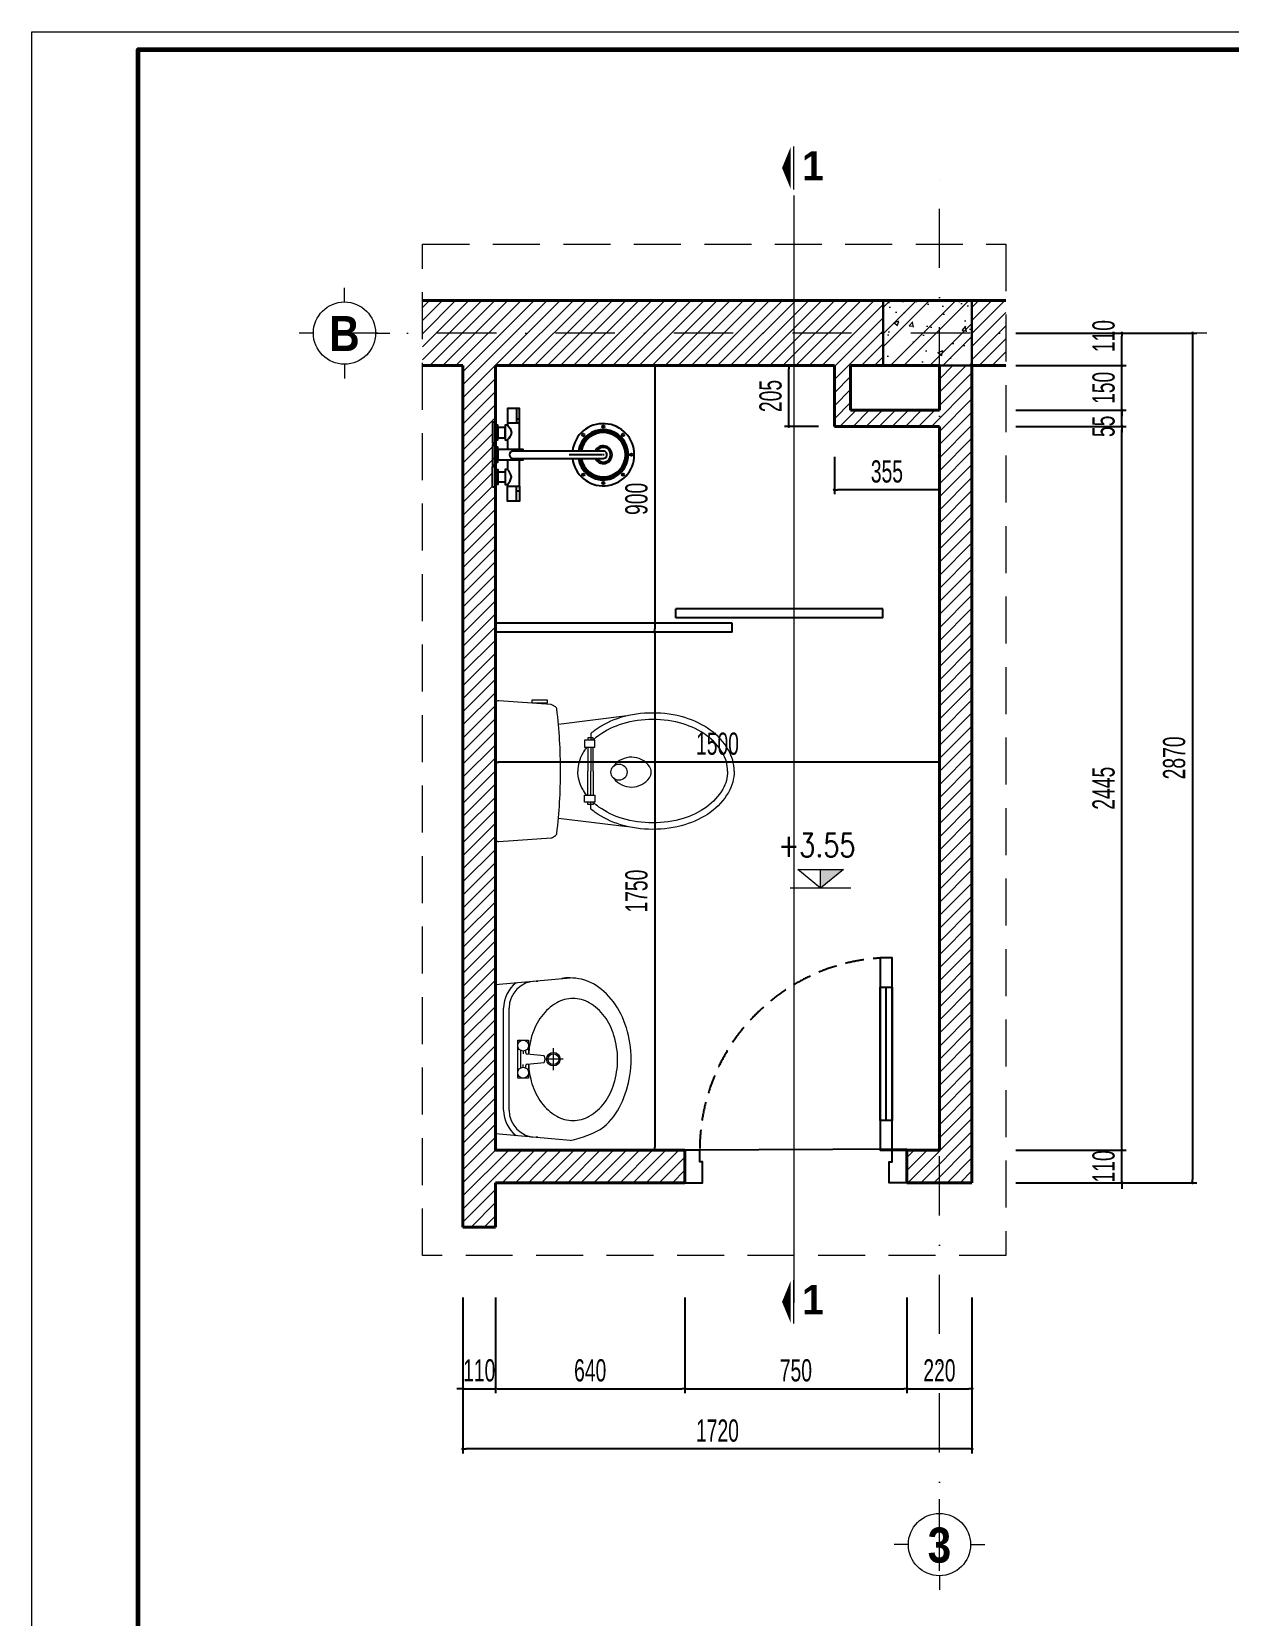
# Model space of a CAD drawing. Header units: millimetres. Extents: x 2565303 to 2664360, y -865723 to -262051.
# Drawn here: x 2628987 to 2633033, y -701187 to -695834 of the extents above; entities that cross this region are included whole.
import ezdxf
from ezdxf.enums import TextEntityAlignment as Align

# ---------------------------------------------------------------- set-up
doc = ezdxf.new("R2010")
doc.units = ezdxf.units.MM
doc.header["$LTSCALE"] = 10
doc.header["$MEASUREMENT"] = 0
doc.linetypes.add('DASHDOT', pattern=[1, 0.5, -0.25, 0, -0.25])
doc.linetypes.add('HIDDEN', pattern=[9.525, 6.35, -3.175])
doc.layers.get('0').update_dxf_attribs({"linetype": 'CONTINUOUS'})
doc.layers.get('DEFPOINTS').update_dxf_attribs({"color": 10, "linetype": 'CONTINUOUS'})
for name, color, linetype, lineweight in [('- Nội Thất', 83, 'CONTINUOUS', 25), ('-thay1', 7, 'CONTINUOUS', 18), ('LC Dim', 8, 'CONTINUOUS', 13), ('LC Hatch', 252, 'CONTINUOUS', 5), ('LC ISO', 153, 'CONTINUOUS', 13), ('LC Khac', 4, 'CONTINUOUS', 9), ('LC MANH DUT', 35, 'HIDDEN', 5), ('LC Net dam 1', 30, 'CONTINUOUS', 30), ('LC Net dam2', 6, 'CONTINUOUS', 40), ('LC Net manh', 250, 'CONTINUOUS', 5), ('LC Net truc', 134, 'DASHDOT', 5), ('LC Text1', 20, 'CONTINUOUS', 13), ('LC Text2', 7, 'CONTINUOUS', 13), ('NOITHAT', 33, 'CONTINUOUS', 9)]:
    doc.layers.add(name, color=color, linetype=linetype, lineweight=lineweight)
for name, color, linetype in [('I-WC----EXST', 7, 'CONTINUOUS'), ('Khungten_LCDI', 7, 'CONTINUOUS'), ('M3', 3, 'CONTINUOUS')]:
    doc.layers.add(name, color=color, linetype=linetype)
doc.styles.add('HOATBIF', font='hoatbif.shx', dxfattribs={"width": 0.65})
doc.styles.add('Khungten', font='', dxfattribs={"width": 0.9, "height": 5000})
doc.styles.add('LC 1', font='')
doc.styles.add('T1', font='Vnsimli.shx', dxfattribs={"width": 0.7})
doc.styles.add('Title', font='', dxfattribs={"width": 0.8})
doc.styles.get('Khungten').set_extended_font_data('.VnAvantH')
doc.styles.get('LC 1').set_extended_font_data('.VnAvantH', bold=True)
doc.styles.get('Title').set_extended_font_data('.VnBlackH')
doc.dimstyles.new('1-100 (1-30)', dxfattribs={"dimscale": 30, "dimtxt": 2.5, "dimasz": 0.35, "dimexe": 0.5, "dimexo": 0, "dimgap": 0.8, "dimtad": 1, "dimdec": 0, "dimzin": 0, "dimdsep": 46, "dimtxsty": 'HOATBIF', "dimblk1": 'DOT', "dimblk2": 'DOT', "dimsah": 1, "dimcen": -1, "dimdle": 1, "dimclrd": 256, "dimclre": 256, "dimclrt": 4, "dimadec": 3, "dimazin": 2, "dimtfac": 0.333333, "dimtdec": 0, "dimtix": 1, "dimtmove": 2, "dimatfit": 3, "dimldrblk": 'DOT', "dimfxl": 1, "dimtvp": 0.833333, "dimtolj": 1, "dimtzin": 0, "dimarcsym": 0})

# ---------------------------------------------------------------- blocks, each defined once
blk = doc.blocks.new('*U81')
blk.add_line((-70, 100), (-70, 550))
for points in [[(-50, 0), (-50, 650), (-90, 650), (-90, 0)], [(-50, 100), (-90, 100), (-90, 550), (-50, 550)], [(0, -110), (-60, -110), (-60, -40), (-50, -40), (-50, 0), (0, 0)], [(-750, -110), (-690, -110), (-690, -40), (-700, -40), (-700, 0), (-750, 0)]]:
    blk.add_lwpolyline(points, close=True)
at = {"linetype": 'HIDDEN'}
blk.add_arc((-50, 0), 650, 90, 180, dxfattribs=at)
blk = doc.blocks.new('executive suite$0$5695 SHOWER')
at = {"layer": 'I-WC----EXST', "linetype": 'ByBlock'}
for p, q in [((81, 156.5), (81, 106.5)), ((81, 121.5), (91, 121.5)), ((369, 0), (259, 0)), ((376.5, 0), (371.5, 0)), ((374, 2.5), (374, -2.5)), ((81, -156.5), (81, -106.5)), ((81, -121.5), (91, -121.5))]:
    blk.add_line(p, q, dxfattribs=at)
for points in [[(0, 110), (0, 40), (10, 40), (10, 110)], [(10, 50), (18, 50), (18, 100), (10, 100)], [(18, 57.5), (43, 57.5), (43, 92.5), (18, 92.5)], [(0, 35), (0, -35), (10, -35), (10, 35)], [(10, -25), (18, -25), (18, 25), (10, 25)], [(0, -110), (0, -40), (10, -40), (10, -110)], [(10, -50), (18, -50), (18, -100), (10, -100)], [(18, -57.5), (43, -57.5), (43, -92.5), (18, -92.5)]]:
    blk.add_lwpolyline(points, close=True, dxfattribs=at)
for points in [[(91, 106.5), (91, 156.5), (51, 156.5), (51, 106.5)], [(103, 12.5), (103, 17.5), (18, 17.5), (18, -17.5), (103, -17.5), (103, -12.5)], [(91, -106.5), (91, -156.5), (51, -156.5), (51, -106.5)]]:
    blk.add_lwpolyline(points, dxfattribs=at)
for points in [[(91, 17.5), (91, 106.5), (51, 106.5), (51, 100), (43, 100), (43, 50), (46, 50, -0.414214), (51, 45), (51, 17.5)], [(51, 100, -0.125663), (63.9, 75, -0.142213), (49.5, 48.5, 2.623245)], [(51, -17.5), (51, -45, -0.414214), (46, -50), (43, -50), (43, -100), (51, -100), (51, -106.5), (91, -106.5), (91, -17.5)], [(51, -100, 0.125663), (63.9, -75, 0.142213), (49.5, -48.5, -2.623245)]]:
    blk.add_lwpolyline(points, format="xyb", dxfattribs=at)
blk.add_lwpolyline([(70, 12.5, 1), (70, -12.5), (374, -12.5, 1), (374, 12.5)], format="xyb", close=True, dxfattribs=at)
for centre in [(306.8, 67.2), (374, 95), (441.2, 67.2), (469, 0), (306.8, -67.2), (374, -95), (441.2, -67.2)]:
    blk.add_circle(centre, 4, dxfattribs=at)
for radius, start, end in [(105, 186.8371, 173.1629), (30, 204.6243, 155.3757)]:
    blk.add_arc((374, 0), radius, start, end, dxfattribs=at)
at = {"layer": 'I-WC----EXST', "color": 250, "linetype": 'ByBlock'}
for radius, start, end in [(85, 188.4565, 171.5435), (80, 188.9893, 171.0107), (75, 189.5941, 170.4059), (25, 210, 150)]:
    blk.add_arc((374, 0), radius, start, end, dxfattribs=at)
blk = doc.blocks.new('A$C2052280A')
at = {"layer": 'I-WC----EXST', "rotation": 315.0000210746958}
blk.add_blockref('executive suite$0$5695 SHOWER', (77.8, 369.5, 0), dxfattribs=at)
blk = doc.blocks.new('Vs31')
for p, q in [((-254.6, -233.3), (-233.3, 0)), ((-233.3, 0), (233.3, 0)), ((233.3, 0), (254.6, -233.3)), ((-159.2, -25.5), (159.2, -25.5)), ((-159.2, -42.4), (0, -42.4)), ((0, -42.4), (159.2, -42.4)), ((-59.4, -86.6), (-59.4, -69.6)), ((-59.4, -69.6), (0, -69.6)), ((-59.4, -103.5), (-59.4, -86.6)), ((27.7, -78.1), (-27.7, -78.1)), ((-27.7, -95), (-19.6, -95)), ((-25.5, -86.6), (-16.6, -86.6)), ((-15.4, -98.9), (-10.1, -152.6)), ((0, -69.6), (59.4, -69.6)), ((10.1, -152.6), (15.4, -98.9)), ((25.5, -86.6), (16.6, -86.6)), ((19.6, -95), (27.7, -95)), ((59.4, -69.6), (59.4, -86.6)), ((59.4, -86.6), (59.4, -103.5)), ((-244.1, -132.6), (-244.1, -127.3)), ((-14.9, -103.5), (-59.4, -103.5)), ((59.4, -103.5), (14.9, -103.5)), ((244.1, -127.3), (244.1, -132.6)), ((-34.7, -181.1), (0, -181.1)), ((0, -212.2), (0, -155.4)), ((0, -181.1), (34.7, -181.1))]:
    blk.add_line(p, q)
for centre, radius in [((-42.4, -86.6), 17), ((42.4, -86.6), 17), ((0, -181.1), 21.2), ((0, -181.1), 17)]:
    blk.add_circle(centre, radius)
for centre, radius, start, end in [((-159.2, -127.3), 84.9, 90, 180), ((-159.2, -127.3), 101.8, 90, 141.7547), ((159.2, -127.3), 101.8, 38.2453, 90), ((159.2, -127.3), 84.9, 0, 90), ((-19.6, -99.3), 4.24, 5.6071, 90), ((19.6, -99.3), 4.24, 90, 174.3929), ((-46.7, -266.3), 151.7, 126.1394, 150.4377), ((-19.2, -304.1), 198.4, 106.8299, 126.1394), ((-1.2, -363.6), 260.6, 93.0264, 106.8299), ((-1.2, -363.6), 260.6, 73.1701, 86.4587), ((16.8, -304.1), 198.4, 53.8606, 73.1701), ((44.4, -266.3), 151.7, 29.5623, 53.8606), ((-88.9, -242.4), 103.2, 150.4377, 180), ((0, -135.3), 20, 239.7473, 300.2527), ((86.5, -242.4), 103.2, 0, 29.5623), ((-88.9, -242.4), 103.2, 180, 209.5623), ((86.5, -242.4), 103.2, 330.4377, 0), ((109.7, -233.3), 144.9, 0, 10.3889), ((-46.7, -218.5), 151.7, 209.5623, 233.8606), ((44.4, -218.5), 151.7, 306.1394, 330.4377), ((-19.2, -180.8), 198.4, 233.8606, 253.1701), ((16.8, -180.8), 198.4, 286.8299, 306.1394), ((-1.2, -121.3), 260.6, 253.1701, 270), ((-1.2, -121.3), 260.6, 270, 286.8299)]:
    blk.add_arc(centre, radius, start, end)
blk.add_spline([(-254.6, -233.3), (-211.7, -338.9), (-141.9, -392.1), (-50.8, -420.4), (50.8, -420.4), (141.9, -392.1), (211.7, -338.9), (250, -269.5), (254.6, -233.3)], degree=3)
blk = doc.blocks.new('Vs45')
for p, q in [((292.6, 120.6), (292.6, 99.9)), ((292.6, 78.1), (292.6, 4.6)), ((292.6, -68.9), (292.6, 4.6)), ((292.6, -111.5), (292.6, -90.7))]:
    blk.add_line(p, q)
blk.add_lwpolyline([(-0.4, 4.6), (-0.4, -201.7, 0.435332), (10.3, -211.6), (170.4, -200.2, 0.123485), (175, -198.6), (183.5, -193.3, 0.226831), (188.1, -186, 0.027769), (199.6, 4.6, 0.027769), (188.1, 195.2, 0.226831), (183.5, 202.5), (175, 207.8, 0.123485), (170.4, 209.3), (10.3, 220.8, 0.435332), (-0.4, 210.9)], format="xyb", close=True)
for points in [[(111.7, 213), (111.7, 223.9), (158, 223.9), (158, 213)], [(273.1, 99.9), (273.1, 78.1), (304.6, 78.1), (304.6, 99.9)], [(273.1, -90.7), (273.1, -68.9), (304.6, -68.9), (304.6, -90.7)]]:
    blk.add_lwpolyline(points, close=True)
for points in [[(403.7, 174.3), (192.9, 148.5, 0.378949)], [(732.6, 4.6, 0.132043), (715.1, 69.6, 0.106653), (659.4, 131, 0.083383), (581.5, 169, 0.072098), (482.6, 183.3, 0.072098), (383.6, 169, 0.083383), (305.8, 131, 0.021362), (292.6, 120.6, 0.132043)], [(712.6, 4.6, 0.132043), (697.8, 59.6, 0.106653), (647.7, 114.7, 0.083383), (575.9, 149.8, 0.072098), (482.6, 163.3, 0.072098), (389.3, 149.8, 0.083383), (317.4, 114.7, 0.033104), (299.4, 99.9, 0.132043)], [(279.7, 78.1, 0.031472), (267.4, 59.6, 0.132043), (252.6, 4.6, 0.132043)], [(279.7, -68.9, -0.031472), (267.4, -50.4, -0.132043), (252.6, 4.6, -0.132043)], [(732.6, 4.6, -0.132043), (715.1, -60.4, -0.106653), (659.4, -121.8, -0.083383), (581.5, -159.8, -0.072098), (482.6, -174.1, -0.072098), (383.6, -159.8, -0.083383), (305.8, -121.8, -0.021362), (292.6, -111.5, -0.132043)], [(712.6, 4.6, -0.132043), (697.8, -50.4, -0.106653), (647.7, -105.5, -0.083383), (575.9, -140.6, -0.072098), (482.6, -154.1, -0.072098), (389.3, -140.6, -0.083383), (317.4, -105.5, -0.033104), (299.4, -90.7, -0.132043)]]:
    blk.add_lwpolyline(points, format="xyb")
for points in [[(282.8, 107.2), (282.8, 99.9)], [(299.7, 99.9), (299.7, 107.2), (282.8, 107.2)], [(282.8, 78.1), (282.8, 4.6)], [(299.7, 4.6), (299.7, 78.1)], [(282.8, -68.9), (282.8, 4.6)], [(299.7, 4.6), (299.7, -68.9)], [(282.8, -98), (282.8, -90.7)], [(299.7, -90.7), (299.7, -98), (282.8, -98)], [(192.9, -139.3), (403.7, -165.1)]]:
    blk.add_lwpolyline(points)
blk.add_circle((378.8, 1.6), 24.9)
for centre, radius, start, end in [((417, -21), 68.6, 36.154, 142.0215), ((448.2, 1.8), 30, 323.846, 36.154), ((417, 24.5), 68.6, 217.9785, 323.846)]:
    blk.add_arc(centre, radius, start, end)
blk = doc.blocks.new('c22x30')
at = {"layer": 'LC Hatch'}
h = blk.add_hatch(dxfattribs=at)
h.set_pattern_fill('BTCT', color=256, scale=25)
h.set_pattern_definition([(50, (-619188.45, -138015.9), (179.315046, -15.688034), [18.75, -206.25]), (355, (-619188.45, -138015.9), (-34.687833, 188.048033), [15, -165]), (100.4514, (-619173.5, -138017.21), (144.627345, 172.359886), [15.93505, -175.28553]), (46.1842, (-619188.45, -137965.9), (266.81026, -41.37975), [28.125, -309.375]), (96.6356, (-619166.22, -137969.35), (233.66568, 243.52947), [23.90257, -262.92825]), (351.1842, (-619188.45, -137965.9), (233.66549, 243.52965), [22.5, -247.5]), (21, (-619163.45, -137978.4), (149.226763, -100.654723), [18.75, -206.25]), (326, (-619163.45, -137978.4), (60.828833, 181.28751), [15, -165]), (71.4514, (-619151.02, -137986.79), (210.055657, 80.632624), [15.93505, -175.28553]), (37.5, (-619188.45, -138015.9), (3.039964, 83.2234635), [0, -163, 0, -167.5, 0, -165.625]), (7.5, (-619188.45, -138015.9), (65.767384, 98.602928), [0, -95.5, 0, -159.25, 0, -63.125]), (327.5, (-619244.2, -138015.9), (133.455609, -5.638718), [0, -62.5, 0, -195, 0, -258.75]), (317.5, (-619269.2, -138015.9), (145.796542, 25.026246), [0, -81.25, 0, -129.5, 0, -183.75]), (45, (-619188.45, -138015.9), (-66.291261, 66.291261), []), (45, (-619144.26, -138015.9), (-66.291261, 66.291261), [])])
h.paths.add_polyline_path([(0, 0), (0, -220), (300, -220), (300, 0)])
at = {"layer": 'LC Net dam 1'}
blk.add_lwpolyline([(0, 0), (300, 0), (300, -220), (0, -220)], close=True, dxfattribs=at)
blk = doc.blocks.new('lcdi fix')
at = {"layer": 'DEFPOINTS', "lineweight": 0}
blk.add_lwpolyline([(-1200, -14850), (-1200, 14850), (40800, 14850), (40800, -14850)], close=True, dxfattribs=at)
at = {"layer": 'Khungten_LCDI', "color": 5, "lineweight": 60}
blk.add_lwpolyline([(0, -14650), (0, 14650), (40600, 14650), (40600, -14650)], close=True, dxfattribs=at)
at = {"color": 7, "style": 'Khungten', "width": 0.8}
for tag, p in [('REVISION', (39499, -10746)), ('NGAYHT', (39546, -11609))]:
    blk.add_attdef(tag, text='', height=200, dxfattribs=at).set_placement(p, align=Align.CENTER)
at = {"layer": 'LC Text1', "style": 'Title', "width": 1.485915}
for tag, p, p2 in [('TENBANVE1', (36913, -8886), (40339, -8886)), ('TENBANVE2', (36913, -9562), (40339, -9562))]:
    blk.add_attdef(tag, text='', height=250, dxfattribs=at).set_placement(p, p2, align=Align.FIT)
at = {"layer": 'LC Text1', "style": 'Title', "width": 0.7}
blk.add_attdef('SOBANVE', text='', height=250, dxfattribs=at).set_placement((39562, -13896), align=Align.CENTER)
blk = doc.blocks.new('DOT')
at = {"layer": 'M3', "color": 0, "linetype": 'ByBlock'}
blk.add_line((-0.5, 0), (-1, 0), dxfattribs=at)
at = {"layer": 'M3', "color": 0, "linetype": 'ByBlock', "const_width": 0.5}
blk.add_lwpolyline([(-0.25, 0, 1), (0.25, 0, 1)], format="xyb", close=True, dxfattribs=at)
blk = doc.blocks.new('*D967')
at = {"layer": 'DEFPOINTS', "color": 0, "transparency": 16777216}
for p in [(2630443.9, -700110.1), (2630553.9, -700110.1), (2630553.9, -700418.4)]:
    blk.add_point(p, dxfattribs=at)
at = {"layer": 'LC Dim', "lineweight": -2, "transparency": 16777216}
for p, q in [((2630443.9, -700110.1), (2630443.9, -700433.4)), ((2630553.9, -700110.1), (2630553.9, -700433.4)), ((2630433.4, -700418.4), (2630422.9, -700418.4)), ((2630443.9, -700418.4), (2630553.9, -700418.4)), ((2630564.4, -700418.4), (2630574.9, -700418.4))]:
    blk.add_line(p, q, dxfattribs=at)
at = {"layer": 'LC Dim', "lineweight": -2, "transparency": 16777216, "xscale": 10.5, "yscale": 10.5, "zscale": 10.5}
blk.add_blockref('DOT', (2630443.9, -700418.4), dxfattribs=at)
at = {"layer": 'LC Dim', "lineweight": -2, "transparency": 16777216, "xscale": 10.5, "yscale": 10.5, "zscale": 10.5, "rotation": 180}
blk.add_blockref('DOT', (2630553.9, -700418.4), dxfattribs=at)
at = {"layer": 'LC Dim', "color": 4, "transparency": 16777216, "insert": (2630498.9, -700356.9), "char_height": 75, "attachment_point": 5, "style": 'HOATBIF'}
blk.add_mtext('\\A1;110', dxfattribs=at)
blk = doc.blocks.new('*D968')
at = {"layer": 'DEFPOINTS', "color": 0, "transparency": 16777216}
for p in [(2630553.9, -700110.1), (2631193.9, -700110.1), (2631193.9, -700418.4)]:
    blk.add_point(p, dxfattribs=at)
at = {"layer": 'LC Dim', "lineweight": -2, "transparency": 16777216}
for p, q in [((2630553.9, -700110.1), (2630553.9, -700433.4)), ((2631193.9, -700110.1), (2631193.9, -700433.4)), ((2630564.4, -700418.4), (2631183.4, -700418.4))]:
    blk.add_line(p, q, dxfattribs=at)
at = {"layer": 'LC Dim', "lineweight": -2, "transparency": 16777216, "xscale": 10.5, "yscale": 10.5, "zscale": 10.5, "rotation": 180}
blk.add_blockref('DOT', (2630553.9, -700418.4), dxfattribs=at)
at = {"layer": 'LC Dim', "lineweight": -2, "transparency": 16777216, "xscale": 10.5, "yscale": 10.5, "zscale": 10.5}
blk.add_blockref('DOT', (2631193.9, -700418.4), dxfattribs=at)
at = {"layer": 'LC Dim', "color": 4, "transparency": 16777216, "insert": (2630873.9, -700356.9), "char_height": 75, "attachment_point": 5, "style": 'HOATBIF'}
blk.add_mtext('\\A1;640', dxfattribs=at)
blk = doc.blocks.new('*D969')
at = {"layer": 'DEFPOINTS', "color": 0, "transparency": 16777216}
for p in [(2631193.9, -700110.1), (2631943.9, -700110.1), (2631943.9, -700418.4)]:
    blk.add_point(p, dxfattribs=at)
at = {"layer": 'LC Dim', "lineweight": -2, "transparency": 16777216}
for p, q in [((2631193.9, -700110.1), (2631193.9, -700433.4)), ((2631943.9, -700110.1), (2631943.9, -700433.4)), ((2631204.4, -700418.4), (2631933.4, -700418.4))]:
    blk.add_line(p, q, dxfattribs=at)
at = {"layer": 'LC Dim', "lineweight": -2, "transparency": 16777216, "xscale": 10.5, "yscale": 10.5, "zscale": 10.5, "rotation": 180}
blk.add_blockref('DOT', (2631193.9, -700418.4), dxfattribs=at)
at = {"layer": 'LC Dim', "lineweight": -2, "transparency": 16777216, "xscale": 10.5, "yscale": 10.5, "zscale": 10.5}
blk.add_blockref('DOT', (2631943.9, -700418.4), dxfattribs=at)
at = {"layer": 'LC Dim', "color": 4, "transparency": 16777216, "insert": (2631568.9, -700356.9), "char_height": 75, "attachment_point": 5, "style": 'HOATBIF'}
blk.add_mtext('\\A1;750', dxfattribs=at)
blk = doc.blocks.new('*D970')
at = {"layer": 'DEFPOINTS', "color": 0, "transparency": 16777216}
for p in [(2631943.9, -700110.1), (2632163.9, -700110.1), (2632163.9, -700418.4)]:
    blk.add_point(p, dxfattribs=at)
at = {"layer": 'LC Dim', "lineweight": -2, "transparency": 16777216}
for p, q in [((2631943.9, -700110.1), (2631943.9, -700433.4)), ((2632163.9, -700110.1), (2632163.9, -700433.4)), ((2631954.4, -700418.4), (2632153.4, -700418.4))]:
    blk.add_line(p, q, dxfattribs=at)
at = {"layer": 'LC Dim', "lineweight": -2, "transparency": 16777216, "xscale": 10.5, "yscale": 10.5, "zscale": 10.5, "rotation": 180}
blk.add_blockref('DOT', (2631943.9, -700418.4), dxfattribs=at)
at = {"layer": 'LC Dim', "lineweight": -2, "transparency": 16777216, "xscale": 10.5, "yscale": 10.5, "zscale": 10.5}
blk.add_blockref('DOT', (2632163.9, -700418.4), dxfattribs=at)
at = {"layer": 'LC Dim', "color": 4, "transparency": 16777216, "insert": (2632053.9, -700356.9), "char_height": 75, "attachment_point": 5, "style": 'HOATBIF'}
blk.add_mtext('\\A1;220', dxfattribs=at)
blk = doc.blocks.new('*D971')
at = {"layer": 'DEFPOINTS', "color": 0, "transparency": 16777216}
for p in [(2630443.9, -700110.1), (2632163.9, -700110.1), (2630443.9, -700621.8)]:
    blk.add_point(p, dxfattribs=at)
at = {"layer": 'LC Dim', "lineweight": -2, "transparency": 16777216}
for p, q in [((2630443.9, -700110.1), (2630443.9, -700636.8)), ((2632163.9, -700110.1), (2632163.9, -700636.8)), ((2632153.4, -700621.8), (2630454.4, -700621.8))]:
    blk.add_line(p, q, dxfattribs=at)
at = {"layer": 'LC Dim', "lineweight": -2, "transparency": 16777216, "xscale": 10.5, "yscale": 10.5, "zscale": 10.5, "rotation": 180}
blk.add_blockref('DOT', (2630443.9, -700621.8), dxfattribs=at)
at = {"layer": 'LC Dim', "lineweight": -2, "transparency": 16777216, "xscale": 10.5, "yscale": 10.5, "zscale": 10.5}
blk.add_blockref('DOT', (2632163.9, -700621.8), dxfattribs=at)
at = {"layer": 'LC Dim', "color": 4, "transparency": 16777216, "insert": (2631303.9, -700560.3), "char_height": 75, "attachment_point": 5, "style": 'HOATBIF'}
blk.add_mtext('\\A1;1720', dxfattribs=at)
blk = doc.blocks.new('*D972')
at = {"layer": 'DEFPOINTS', "color": 0, "transparency": 16777216}
for p in [(2632311.6, -699612.5), (2632670.3, -699612.5), (2632311.6, -699722.5)]:
    blk.add_point(p, dxfattribs=at)
at = {"layer": 'LC Dim', "lineweight": -2, "transparency": 16777216}
for p, q in [((2632311.6, -699612.5), (2632685.3, -699612.5)), ((2632670.3, -699602), (2632670.3, -699591.5)), ((2632670.3, -699722.5), (2632670.3, -699612.5)), ((2632311.6, -699722.5), (2632685.3, -699722.5)), ((2632670.3, -699733), (2632670.3, -699743.5))]:
    blk.add_line(p, q, dxfattribs=at)
at = {"layer": 'LC Dim', "lineweight": -2, "transparency": 16777216, "xscale": 10.5, "yscale": 10.5, "zscale": 10.5}
for p, rotation in [((2632670.3, -699612.5), 270), ((2632670.3, -699722.5), 90)]:
    blk.add_blockref('DOT', p, dxfattribs=dict(at, rotation=rotation))
at = {"layer": 'LC Dim', "color": 4, "transparency": 16777216, "insert": (2632608.8, -699667.5), "char_height": 75, "attachment_point": 5, "rotation": 90, "style": 'HOATBIF'}
blk.add_mtext('\\A1;110', dxfattribs=at)
blk = doc.blocks.new('*D973')
at = {"layer": 'DEFPOINTS', "color": 0, "transparency": 16777216}
for p in [(2632311.6, -697167.5), (2632670.3, -697167.5), (2632311.6, -699612.5)]:
    blk.add_point(p, dxfattribs=at)
at = {"layer": 'LC Dim', "lineweight": -2, "transparency": 16777216}
for p, q in [((2632311.6, -697167.5), (2632685.3, -697167.5)), ((2632670.3, -699602), (2632670.3, -697178)), ((2632311.6, -699612.5), (2632685.3, -699612.5))]:
    blk.add_line(p, q, dxfattribs=at)
at = {"layer": 'LC Dim', "lineweight": -2, "transparency": 16777216, "xscale": 10.5, "yscale": 10.5, "zscale": 10.5}
for p, rotation in [((2632670.3, -697167.5), 90), ((2632670.3, -699612.5), 270)]:
    blk.add_blockref('DOT', p, dxfattribs=dict(at, rotation=rotation))
at = {"layer": 'LC Dim', "color": 4, "transparency": 16777216, "insert": (2632608.8, -698390), "char_height": 75, "attachment_point": 5, "rotation": 90, "style": 'HOATBIF'}
blk.add_mtext('\\A1;2445', dxfattribs=at)
blk = doc.blocks.new('*D974')
at = {"layer": 'DEFPOINTS', "color": 0, "transparency": 16777216}
for p in [(2632311.6, -697112.5), (2632670.3, -697112.5), (2632311.6, -697167.5)]:
    blk.add_point(p, dxfattribs=at)
at = {"layer": 'LC Dim', "lineweight": -2, "transparency": 16777216}
for p, q in [((2632670.3, -697102), (2632670.3, -697091.5)), ((2632311.6, -697112.5), (2632685.3, -697112.5)), ((2632670.3, -697167.5), (2632670.3, -697112.5)), ((2632311.6, -697167.5), (2632685.3, -697167.5)), ((2632670.3, -697178), (2632670.3, -697188.5))]:
    blk.add_line(p, q, dxfattribs=at)
at = {"layer": 'LC Dim', "lineweight": -2, "transparency": 16777216, "xscale": 10.5, "yscale": 10.5, "zscale": 10.5}
for p, rotation in [((2632670.3, -697112.5), 270), ((2632670.3, -697167.5), 90)]:
    blk.add_blockref('DOT', p, dxfattribs=dict(at, rotation=rotation))
at = {"layer": 'LC Dim', "color": 4, "transparency": 16777216, "insert": (2632608.8, -697167.5), "char_height": 75, "attachment_point": 5, "rotation": 90, "style": 'HOATBIF'}
blk.add_mtext('\\A1;55', dxfattribs=at)
blk = doc.blocks.new('*D975')
at = {"layer": 'DEFPOINTS', "color": 0, "transparency": 16777216}
for p in [(2632311.6, -696962.5), (2632670.3, -696962.5), (2632311.6, -697112.5)]:
    blk.add_point(p, dxfattribs=at)
at = {"layer": 'LC Dim', "lineweight": -2, "transparency": 16777216}
for p, q in [((2632670.3, -696952), (2632670.3, -696941.5)), ((2632311.6, -696962.5), (2632685.3, -696962.5)), ((2632670.3, -697112.5), (2632670.3, -696962.5)), ((2632311.6, -697112.5), (2632685.3, -697112.5)), ((2632670.3, -697123), (2632670.3, -697133.5))]:
    blk.add_line(p, q, dxfattribs=at)
at = {"layer": 'LC Dim', "lineweight": -2, "transparency": 16777216, "xscale": 10.5, "yscale": 10.5, "zscale": 10.5}
for p, rotation in [((2632670.3, -696962.5), 270), ((2632670.3, -697112.5), 90)]:
    blk.add_blockref('DOT', p, dxfattribs=dict(at, rotation=rotation))
at = {"layer": 'LC Dim', "color": 4, "transparency": 16777216, "insert": (2632608.8, -697037.5), "char_height": 75, "attachment_point": 5, "rotation": 90, "style": 'HOATBIF'}
blk.add_mtext('\\A1;150', dxfattribs=at)
blk = doc.blocks.new('*D976')
at = {"layer": 'DEFPOINTS', "color": 0, "transparency": 16777216}
for p in [(2632311.6, -696852.5), (2632670.3, -696852.5), (2632311.6, -696962.5)]:
    blk.add_point(p, dxfattribs=at)
at = {"layer": 'LC Dim', "lineweight": -2, "transparency": 16777216}
for p, q in [((2632311.6, -696852.5), (2632685.3, -696852.5)), ((2632670.3, -696952), (2632670.3, -696863)), ((2632311.6, -696962.5), (2632685.3, -696962.5))]:
    blk.add_line(p, q, dxfattribs=at)
at = {"layer": 'LC Dim', "lineweight": -2, "transparency": 16777216, "xscale": 10.5, "yscale": 10.5, "zscale": 10.5}
for p, rotation in [((2632670.3, -696852.5), 90), ((2632670.3, -696962.5), 270)]:
    blk.add_blockref('DOT', p, dxfattribs=dict(at, rotation=rotation))
at = {"layer": 'LC Dim', "color": 4, "transparency": 16777216, "insert": (2632608.8, -696862.8), "char_height": 75, "attachment_point": 5, "rotation": 90, "style": 'HOATBIF'}
blk.add_mtext('\\A1;110', dxfattribs=at)
blk = doc.blocks.new('TTRUC')
at = {"layer": 'LC ISO'}
for p, q in [((0, 6.95), (0, 10.13)), ((-6.95, 0), (-10.13, 0)), ((6.95, 0), (10.13, 0)), ((0, -6.95), (0, -10.13))]:
    blk.add_line(p, q, dxfattribs=at)
at = {"layer": 'LC Net manh'}
blk.add_circle((0, 0), 6.95, dxfattribs=at)
blk = doc.blocks.new('*D977')
at = {"layer": 'DEFPOINTS', "color": 0, "transparency": 16777216}
for p in [(2632422.1, -696852.5), (2632422.1, -699722.5), (2632908.8, -699722.5)]:
    blk.add_point(p, dxfattribs=at)
at = {"layer": 'LC Dim', "lineweight": -2, "transparency": 16777216}
for p, q in [((2632422.1, -696852.5), (2632923.8, -696852.5)), ((2632908.8, -696863), (2632908.8, -699712)), ((2632422.1, -699722.5), (2632923.8, -699722.5))]:
    blk.add_line(p, q, dxfattribs=at)
at = {"layer": 'LC Dim', "lineweight": -2, "transparency": 16777216, "xscale": 10.5, "yscale": 10.5, "zscale": 10.5}
for p, rotation in [((2632908.8, -696852.5), 90), ((2632908.8, -699722.5), 270)]:
    blk.add_blockref('DOT', p, dxfattribs=dict(at, rotation=rotation))
at = {"layer": 'LC Dim', "color": 4, "transparency": 16777216, "insert": (2632847.3, -698287.5), "char_height": 75, "attachment_point": 5, "rotation": 90, "style": 'HOATBIF'}
blk.add_mtext('\\A1;2870', dxfattribs=at)
blk = doc.blocks.new('*D978')
at = {"layer": 'DEFPOINTS', "color": 0, "transparency": 16777216}
for p in [(2631698.9, -697270.6), (2632053.9, -697270.6), (2631698.9, -697381.9)]:
    blk.add_point(p, dxfattribs=at)
at = {"layer": 'LC Dim', "lineweight": -2, "transparency": 16777216}
for p, q in [((2631698.9, -697270.6), (2631698.9, -697396.9)), ((2632053.9, -697270.6), (2632053.9, -697396.9)), ((2632043.4, -697381.9), (2631709.4, -697381.9))]:
    blk.add_line(p, q, dxfattribs=at)
at = {"layer": 'LC Dim', "lineweight": -2, "transparency": 16777216, "xscale": 10.5, "yscale": 10.5, "zscale": 10.5, "rotation": 180}
blk.add_blockref('DOT', (2631698.9, -697381.9), dxfattribs=at)
at = {"layer": 'LC Dim', "lineweight": -2, "transparency": 16777216, "xscale": 10.5, "yscale": 10.5, "zscale": 10.5}
blk.add_blockref('DOT', (2632053.9, -697381.9), dxfattribs=at)
at = {"layer": 'LC Dim', "color": 4, "transparency": 16777216, "insert": (2631876.4, -697320.4), "char_height": 75, "attachment_point": 5, "style": 'HOATBIF'}
blk.add_mtext('\\A1;355', dxfattribs=at)
blk = doc.blocks.new('*D979')
at = {"layer": 'DEFPOINTS', "color": 0, "transparency": 16777216}
for p in [(2631545.1, -696962.5), (2631644.9, -696962.5), (2631644.9, -697167.5)]:
    blk.add_point(p, dxfattribs=at)
at = {"layer": 'LC Dim', "lineweight": -2, "transparency": 16777216}
for p, q in [((2631644.9, -696962.5), (2631530.1, -696962.5)), ((2631545.1, -697157), (2631545.1, -696973)), ((2631644.9, -697167.5), (2631530.1, -697167.5))]:
    blk.add_line(p, q, dxfattribs=at)
at = {"layer": 'LC Dim', "lineweight": -2, "transparency": 16777216, "xscale": 10.5, "yscale": 10.5, "zscale": 10.5}
for p, rotation in [((2631545.1, -696962.5), 90), ((2631545.1, -697167.5), 270)]:
    blk.add_blockref('DOT', p, dxfattribs=dict(at, rotation=rotation))
at = {"layer": 'LC Dim', "color": 4, "transparency": 16777216, "insert": (2631483.6, -697065), "char_height": 75, "attachment_point": 5, "rotation": 90, "style": 'HOATBIF'}
blk.add_mtext('\\A1;205', dxfattribs=at)
blk = doc.blocks.new('*D980')
at = {"layer": 'DEFPOINTS', "color": 0, "transparency": 16777216}
for p in [(2630553.9, -698229.3), (2632053.9, -698242.4), (2630553.9, -698301.4)]:
    blk.add_point(p, dxfattribs=at)
at = {"layer": 'LC Dim', "lineweight": -2, "transparency": 16777216}
for p, q in [((2630553.9, -698229.3), (2630553.9, -698316.4)), ((2632053.9, -698242.4), (2632053.9, -698316.4)), ((2632043.4, -698301.4), (2630564.4, -698301.4))]:
    blk.add_line(p, q, dxfattribs=at)
at = {"layer": 'LC Dim', "lineweight": -2, "transparency": 16777216, "xscale": 10.5, "yscale": 10.5, "zscale": 10.5, "rotation": 180}
blk.add_blockref('DOT', (2630553.9, -698301.4), dxfattribs=at)
at = {"layer": 'LC Dim', "lineweight": -2, "transparency": 16777216, "xscale": 10.5, "yscale": 10.5, "zscale": 10.5}
blk.add_blockref('DOT', (2632053.9, -698301.4), dxfattribs=at)
at = {"layer": 'LC Dim', "color": 4, "transparency": 16777216, "insert": (2631303.9, -698239.9), "char_height": 75, "attachment_point": 5, "style": 'HOATBIF'}
blk.add_mtext('\\A1;1500', dxfattribs=at)
blk = doc.blocks.new('*D981')
at = {"layer": 'DEFPOINTS', "color": 0, "transparency": 16777216}
for p in [(2631221.7, -697862.5), (2631092, -699612.5), (2631126.4, -699612.5)]:
    blk.add_point(p, dxfattribs=at)
at = {"layer": 'LC Dim', "lineweight": -2, "transparency": 16777216}
for p, q in [((2631221.7, -697862.5), (2631077, -697862.5)), ((2631092, -697873), (2631092, -699602)), ((2631126.4, -699612.5), (2631077, -699612.5))]:
    blk.add_line(p, q, dxfattribs=at)
at = {"layer": 'LC Dim', "lineweight": -2, "transparency": 16777216, "xscale": 10.5, "yscale": 10.5, "zscale": 10.5}
for p, rotation in [((2631092, -697862.5), 90), ((2631092, -699612.5), 270)]:
    blk.add_blockref('DOT', p, dxfattribs=dict(at, rotation=rotation))
at = {"layer": 'LC Dim', "color": 4, "transparency": 16777216, "insert": (2631030.5, -698737.5), "char_height": 75, "attachment_point": 5, "rotation": 90, "style": 'HOATBIF'}
blk.add_mtext('\\A1;1750', dxfattribs=at)
blk = doc.blocks.new('*D982')
at = {"layer": 'DEFPOINTS', "color": 0, "transparency": 16777216}
for p in [(2631221.7, -696962.5), (2631092, -697862.5), (2631221.7, -697862.5)]:
    blk.add_point(p, dxfattribs=at)
at = {"layer": 'LC Dim', "lineweight": -2, "transparency": 16777216}
for p, q in [((2631221.7, -696962.5), (2631077, -696962.5)), ((2631092, -696973), (2631092, -697852)), ((2631221.7, -697862.5), (2631077, -697862.5))]:
    blk.add_line(p, q, dxfattribs=at)
at = {"layer": 'LC Dim', "lineweight": -2, "transparency": 16777216, "xscale": 10.5, "yscale": 10.5, "zscale": 10.5}
for p, rotation in [((2631092, -696962.5), 90), ((2631092, -697862.5), 270)]:
    blk.add_blockref('DOT', p, dxfattribs=dict(at, rotation=rotation))
at = {"layer": 'LC Dim', "color": 4, "transparency": 16777216, "insert": (2631030.5, -697412.5), "char_height": 75, "attachment_point": 5, "rotation": 90, "style": 'HOATBIF'}
blk.add_mtext('\\A1;900', dxfattribs=at)
blk = doc.blocks.new('Caodo1')
at = {"layer": 'LC Text1'}
blk.add_hatch(color=256, dxfattribs=at).paths.add_polyline_path([(0, 200), (0, 0), (243, 200)])
for p, q in [((0, 0), (0, 200)), ((324, 0), (-324, 0))]:
    blk.add_line(p, q, dxfattribs=at)
blk.add_lwpolyline([(-243, 200), (243, 200), (0, 0), (0, 0)], close=True, dxfattribs=at)
at = {"layer": 'LC Text1', "style": 'T1', "width": 0.8}
blk.add_attdef('%%P0,00', text='', height=250, dxfattribs=at).set_placement((-39, 460), align=Align.MIDDLE_CENTER)

msp = doc.modelspace()

# ---------------------------------------------------------------- hatches: boundary and pattern name
at = {"layer": 'LC Hatch', "ltscale": 2}
h = msp.add_hatch(dxfattribs=at)
h.set_pattern_fill('ANSI31', color=256, scale=250)
h.set_pattern_definition([(45, (322.444, 849.422), (-22.0970869, 22.0970869), [])])
h.paths.add_polyline_path([(2632278.8, -696742.5), (2632163.9, -696742.5), (2632163.9, -696962.5), (2632278.8, -696962.5)])
h.paths.add_polyline_path([(2631863.9, -696742.5), (2630307.2, -696742.5), (2630307.2, -696962.5), (2630443.9, -696962.5), (2630443.9, -699872.5), (2630553.9, -699872.5), (2630553.9, -699722.5), (2631193.9, -699722.5), (2631193.9, -699612.5), (2630553.9, -699612.5), (2630553.9, -697373.5), (2630543.9, -697373.5), (2630543.9, -697303.5), (2630553.9, -697303.5), (2630553.9, -697223.5), (2630543.9, -697223.5), (2630543.9, -697153.5), (2630553.9, -697153.5), (2630553.9, -696962.5), (2631698.9, -696962.5), (2631698.9, -697167.5), (2632053.9, -697167.5), (2632053.9, -699612.5), (2631943.9, -699612.5), (2631943.9, -699722.5), (2632163.9, -699722.5), (2632163.9, -696962.5), (2632053.9, -696962.5), (2632053.9, -697112.5), (2631753.9, -697112.5), (2631753.9, -696962.5), (2631863.9, -696962.5)])

# ---------------------------------------------------------------- linework, layer by layer
at = {"layer": '- Nội Thất'}
for p, q in [((2631863.1, -697784.1), (2631163.1, -697784.1)), ((2631163.1, -697814.1), (2631163.1, -697784.1)), ((2631863.1, -697814.1), (2631863.1, -697784.1)), ((2631353.9, -697832.5), (2630553.9, -697832.5)), ((2631863.1, -697814.1), (2631163.1, -697814.1)), ((2631353.9, -697862.5), (2631353.9, -697832.5)), ((2631353.9, -697862.5), (2630553.9, -697862.5)), ((2631943.9, -699609.3), (2631193.9, -699612.5))]:
    msp.add_line(p, q, dxfattribs=at)
at = {"layer": 'LC Khac', "color": 1, "ltscale": 2}
for p, q in [((2631562.3, -696367.4), (2631562.3, -696221.8)), ((2631562.3, -700197.9), (2631562.3, -700052.2))]:
    msp.add_line(p, q, dxfattribs=at)
for points in [[(2631522.1, -696294.6, 0, 141.4, 0), (2631551.3, -696294.6, 82.5, 82.5, 0)], [(2631522.1, -700125.1, 0, 141.4, 0), (2631551.3, -700125.1, 82.5, 82.5, 0)]]:
    msp.add_lwpolyline(points, format="xyseb", dxfattribs=at)
at = {"layer": 'LC MANH DUT', "ltscale": 300}
msp.add_line((2631562.3, -696387.3), (2631562.3, -700128.9), dxfattribs=at)
at = {"layer": 'LC MANH DUT', "ltscale": 2.5}
msp.add_lwpolyline([(2630307.2, -696552), (2632278.8, -696552), (2632278.8, -699968.7), (2630307.2, -699968.7)], close=True, dxfattribs=at)
at = {"layer": 'LC Net dam2'}
for p, q in [((2632278.8, -696742.5), (2630307.2, -696742.5)), ((2630443.9, -696962.5), (2630307.2, -696962.5)), ((2630443.9, -696962.5), (2630443.9, -699872.5)), ((2630553.9, -696962.5), (2630553.9, -699612.5)), ((2631698.9, -696962.5), (2630553.9, -696962.5)), ((2631698.9, -696962.5), (2631698.9, -697167.5)), ((2632053.9, -696962.5), (2631753.9, -696962.5)), ((2631753.9, -696962.5), (2631753.9, -697112.5)), ((2632053.9, -696962.5), (2632053.9, -697112.5)), ((2632278.8, -696962.5), (2632163.9, -696962.5)), ((2632163.9, -696962.5), (2632163.9, -699722.5)), ((2632053.9, -697112.5), (2631753.9, -697112.5)), ((2632053.9, -697167.5), (2631698.9, -697167.5)), ((2632053.9, -697167.5), (2632053.9, -699612.5)), ((2631193.9, -699612.5), (2630553.9, -699612.5)), ((2631193.9, -699612.5), (2631193.9, -699722.5)), ((2632053.9, -699612.5), (2631943.9, -699612.5)), ((2631943.9, -699612.5), (2631943.9, -699722.5)), ((2630553.9, -699722.5), (2630553.9, -699872.5)), ((2631193.9, -699722.5), (2630553.9, -699722.5)), ((2632163.9, -699722.5), (2631943.9, -699722.5)), ((2630443.9, -699872.5), (2630553.9, -699872.5))]:
    msp.add_line(p, q, dxfattribs=at)
at = {"layer": 'LC Net truc', "ltscale": 40}
for p, q in [((2632053.9, -701033.7), (2632053.9, -696256.7)), ((2632957.4, -696852.5), (2630027.3, -696852.5))]:
    msp.add_line(p, q, dxfattribs=at)

# ---------------------------------------------------------------- block references
at = {"layer": '- Nội Thất'}
msp.add_blockref('*U81', (2631943.9, -699612.5), dxfattribs=at)
at = {"layer": '-thay1', "xscale": 0.3000000077813137, "yscale": 0.3000000077813137, "zscale": 0.3000000077813137}
msp.add_blockref('lcdi fix', (2629346.8, -700289.4), dxfattribs=at)
at = {"layer": 'LC ISO', "xscale": 15.11766294026747, "yscale": 15.11766294026747, "zscale": 15.11766294026747}
for p in [(2630043.6, -696852.5), (2632053.9, -700945)]:
    msp.add_blockref('TTRUC', p, dxfattribs=at)
at = {"layer": 'LC Net dam 1'}
msp.add_blockref('c22x30', (2631863.9, -696742.5), dxfattribs=at)
at = {"layer": 'LC Text1'}
ref = msp.add_blockref('Caodo1', (2631652.3, -698727.5), dxfattribs=dict(at, xscale=0.3168, yscale=0.3168, zscale=0.3168))
ref.add_attrib('%%P0,00', '+3.55', dxfattribs={"layer": 'LC Text2', "height": 79.2, "style": 'T1', "width": 0.8}).set_placement((2631640, -698582), align=Align.MIDDLE_CENTER)
at = {"layer": 'NOITHAT', "rotation": 44.99997894550718}
msp.add_blockref('A$C2052280A', (2630750.2, -697579.7, 0), dxfattribs=at)
at = {"layer": 'NOITHAT', "xscale": 1.100000000000364, "yscale": 1.100000000000364, "zscale": 1.100000000000364}
msp.add_blockref('Vs45', (2630554.4, -698337.5), dxfattribs=at)
at = {"layer": 'NOITHAT', "xscale": 1.07999999999447, "yscale": 1.07999999999447, "zscale": 1.07999999999447, "rotation": 90.00000000000001}
msp.add_blockref('Vs31', (2630553.9, -699305.3), dxfattribs=at)

# ---------------------------------------------------------------- texts
at = {"ltscale": 2, "style": 'LC 1'}
for p in [(2631626.5, -696287.5), (2631626.5, -700117.9)]:
    msp.add_attdef('1', text='B', height=99, dxfattribs=at).set_placement(p, align=Align.MIDDLE_CENTER)
at = {"layer": 'LC Text1', "ltscale": 0.2, "style": 'LC 1', "width": 0.9}
for s, p in [('b', (2630043.6, -696948.8)), ('3', (2632053.9, -701041.3))]:
    msp.add_text(s, height=118.4, dxfattribs=at).set_placement(p, align=Align.BOTTOM_CENTER)

# ---------------------------------------------------------------- dimensions: what is measured, and where the dimension line sits
at = {"layer": 'LC Dim'}
for base, p1, p2, picture, middle in [((2632670.3, -696852.5), (2632311.6, -696962.5), (2632311.6, -696852.5), '*D976', (2632608.8, -696862.8)), ((2632670.3, -697112.5), (2632311.6, -697167.5), (2632311.6, -697112.5), '*D974', (2632608.8, -697167.5))]:
    dim = msp.add_linear_dim(base=base, p1=p1, p2=p2, angle=90, dimstyle='1-100 (1-30)', dxfattribs=at)
    dim.commit()
    dim.dimension.update_dxf_attribs({"geometry": picture, "text_midpoint": middle, "dimtype": 160})
for base, p1, p2, picture, middle in [((2632908.8, -699722.5), (2632422.1, -696852.5), (2632422.1, -699722.5), '*D977', (2632847.3, -698287.5)), ((2632670.3, -696962.5), (2632311.6, -697112.5), (2632311.6, -696962.5), '*D975', (2632608.8, -697037.5)), ((2631092, -697862.5), (2631221.7, -696962.5), (2631221.7, -697862.5), '*D982', (2631030.5, -697412.5)), ((2631545.1, -696962.5), (2631644.9, -697167.5), (2631644.9, -696962.5), '*D979', (2631483.6, -697065)), ((2632670.3, -697167.5), (2632311.6, -699612.5), (2632311.6, -697167.5), '*D973', (2632608.8, -698390)), ((2631092, -699612.5), (2631221.7, -697862.5), (2631126.4, -699612.5), '*D981', (2631030.5, -698737.5)), ((2632670.3, -699612.5), (2632311.6, -699722.5), (2632311.6, -699612.5), '*D972', (2632608.8, -699667.5))]:
    dim = msp.add_linear_dim(base=base, p1=p1, p2=p2, angle=90, dimstyle='1-100 (1-30)', dxfattribs=at)
    dim.commit()
    dim.dimension.update_dxf_attribs({"geometry": picture, "text_midpoint": middle})
for base, p1, p2, picture, middle in [((2631698.9, -697381.9), (2632053.9, -697270.6), (2631698.9, -697270.6), '*D978', (2631876.4, -697320.4)), ((2630553.9, -698301.4), (2632053.9, -698242.4), (2630553.9, -698229.3), '*D980', (2631303.9, -698239.9)), ((2630553.9, -700418.4), (2630443.9, -700110.1), (2630553.9, -700110.1), '*D967', (2630498.9, -700356.9)), ((2630443.9, -700621.8), (2632163.9, -700110.1), (2630443.9, -700110.1), '*D971', (2631303.9, -700560.3)), ((2631193.9, -700418.4), (2630553.9, -700110.1), (2631193.9, -700110.1), '*D968', (2630873.9, -700356.9)), ((2631943.9, -700418.4), (2631193.9, -700110.1), (2631943.9, -700110.1), '*D969', (2631568.9, -700356.9)), ((2632163.9, -700418.4), (2631943.9, -700110.1), (2632163.9, -700110.1), '*D970', (2632053.9, -700356.9))]:
    dim = msp.add_linear_dim(base=base, p1=p1, p2=p2, dimstyle='1-100 (1-30)', dxfattribs=at)
    dim.commit()
    dim.dimension.update_dxf_attribs({"geometry": picture, "text_midpoint": middle})

doc.saveas('drawing.dxf')
